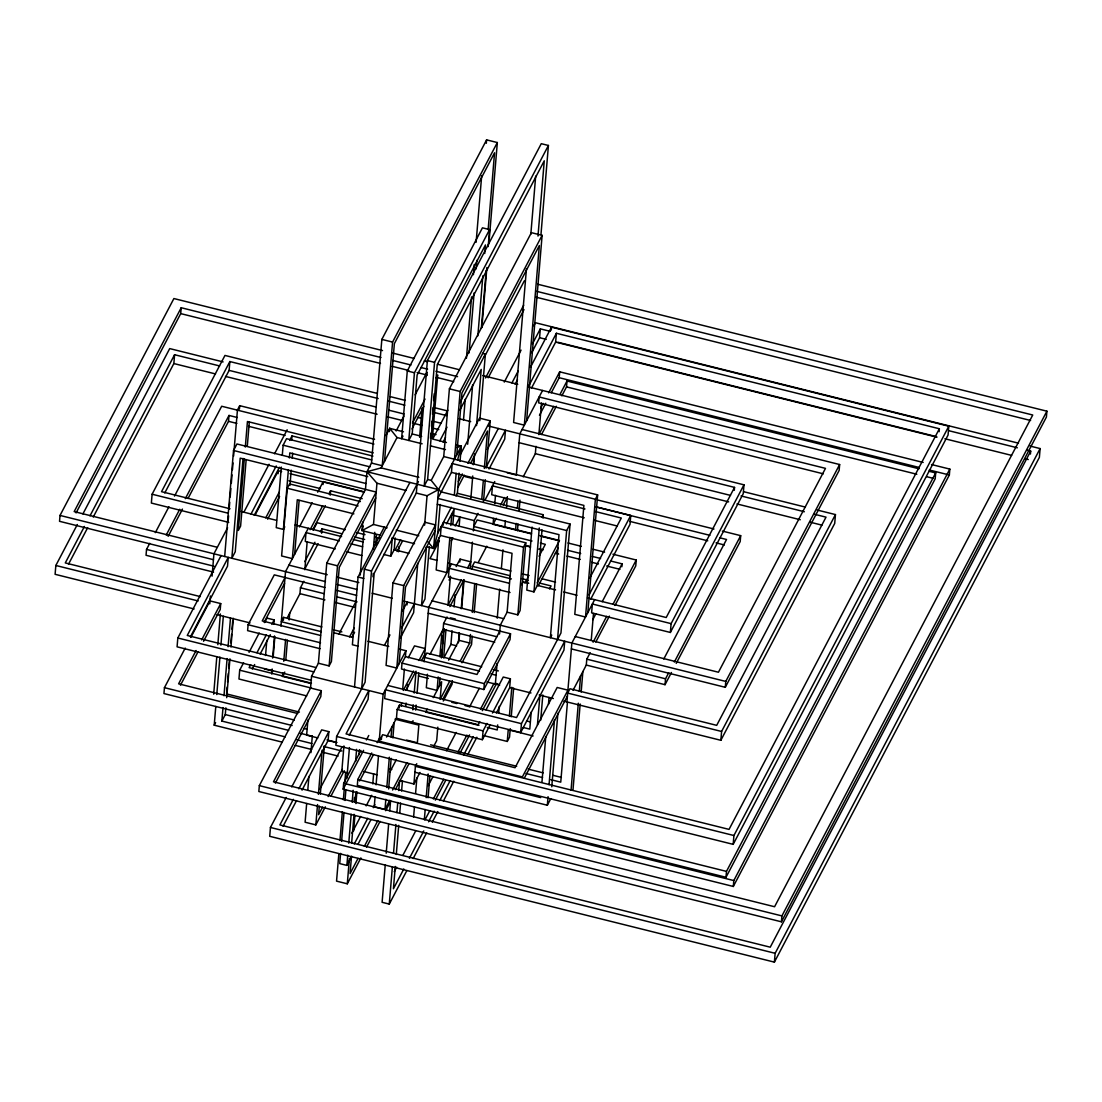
<?xml version="1.0" encoding="UTF-8"?>
<svg xmlns="http://www.w3.org/2000/svg" width="1102" height="1102" viewBox="0 0 1102 1102"><rect width="100%" height="100%" fill="white"/><g stroke="black" fill="none" stroke-linecap="round" stroke-linejoin="round"><path stroke-width="1.5" d="M77.333 524.524L55.844 565.478L55.1 574.307L194.117 608.965M382.518 350.56L173.896 298.546L60.018 515.433L59.536 521.315L213.444 559.692M149.734 543.314L146.538 549.402L146.043 555.284L213.554 572.117M376.98 393.331L224.973 355.436L152.104 494.233L151.36 503.063L228.748 522.362M93.257 517.045L173.854 363.55L174.584 354.72L219.573 365.933M76.079 512.926L180.714 313.615L181.21 307.733L380.989 357.53M185.219 648.086L164.446 687.662L163.95 693.557L292.14 725.515M221.089 555.587L177.821 638.003L177.078 646.833L311.439 680.333M164.777 492.952L229.12 370.382L229.863 361.552L378.193 398.538M209.752 603.855L210.413 595.962M212.066 576.181L213.926 553.796L227.591 527.775M188.001 498.503L228.513 421.336L229.009 415.44L237.329 417.52M190.811 637.438L210 600.907L220.731 603.579L220.235 609.475L203.553 641.268M224.67 556.482L233.528 450.484L236.944 443.982L367.724 476.587M213.692 694.191L216.819 656.64M217.824 644.684L220.386 613.966M228.018 522.651L228.596 515.832M229.161 509L229.739 502.168M230.166 497.057L230.883 488.517M231.31 483.406L232.012 474.866M232.453 469.741L233.018 462.923M233.583 456.09L237.44 410.013L239.713 405.674L374.57 439.299M239.437 409.09L239.713 405.674M281.947 742.073L214.215 725.185L215.785 706.465M216.777 694.549L219.918 657.109M220.91 645.193L223.32 616.252M243.046 458.446L235.249 551.758L231.833 558.259L240.195 458.156L376.209 492.071L337.501 565.808L329.126 665.911L318.395 663.239L311.563 676.256L310.571 688.034L259.328 785.63L258.846 791.511L781.414 921.809L1046.404 417.079L1046.9 411.184L537.68 284.22M285.225 736.88L221.874 721.08L223.003 707.567M223.995 695.748L227.095 658.583M228.086 646.764L230.483 618.043M244.313 458.969L238.335 530.448L240.608 526.109L246.159 459.727M245.305 447.054L247.44 421.515L373.247 452.881M227.15 687.125L226.585 693.929L299.427 712.099M227.577 682.014L228.293 673.515M228.72 668.404L229.423 659.891M230.855 642.865L231.558 634.366M231.985 629.256L232.701 620.743M247.303 446.117L249.286 422.286M221.874 721.08L225.29 714.578L225.855 707.828M226.695 697.69L229.946 658.831M230.938 647.012L233.335 618.291M243.597 662.743L239.685 670.181L238.955 679.011L306.687 695.899M324.98 587.504L274.288 574.858L248.102 624.751L247.606 630.633L320.048 648.692M278.062 473.722L278.31 470.774L281.644 471.615M265.554 655.497L266.822 640.358M281.299 467.069L276.244 527.638L283.393 529.428L284.771 526.825M282.291 455.291L283.131 445.208L286.548 438.692L371.732 459.933M273.806 624.338L274.178 619.916L267.015 618.126L264.673 622.589M272.649 658.059L274.494 635.937M283.393 529.428L288.38 469.893M289.371 457.977L289.798 452.881L367.903 472.345M271.739 674.093L272.166 669.01M273.158 657.164L274.853 636.846M360.354 501.562L289.55 483.902L287.278 488.241L281.616 555.959L292.347 558.631L297.278 499.757L353.88 513.863M291.644 440.332L292.016 435.91L372.958 456.104M289.95 485.5L291.217 470.182M292.223 458.28L292.65 453.17M280.969 626.115L285.514 571.649L308.284 528.271M283.366 620.302L283.613 617.368L321.908 626.914M310.805 683.46L282.511 676.408L282.787 673.033M283.765 661.269L285.597 639.394M286.217 797.435L270.445 827.464L269.714 836.308L774.389 962.129L1039.379 457.399L1040.123 448.569L1030.122 446.076M285.762 660.291L287.457 640.097M289.137 619.916L289.702 613.18M294.633 554.306L299.124 500.46M287.429 617.519L299.951 593.661L300.447 587.779L303.863 581.264M304.827 569.734L307.169 541.702M323.01 484.549L323.244 481.602L364.418 491.864M321.632 533.244L322.004 528.822L341.689 533.74M307.899 720.088L306.631 735.13L317.775 737.913M330.201 495.197L330.572 490.789L362.2 498.669M306.659 803.565L305.102 822.23L315.833 824.902L325.324 806.843M307.789 789.982L308.932 776.414M310.916 752.666L312.334 735.695M318.395 663.239L326.757 563.136L365.478 489.398L366.952 471.725L371.498 463.06L381.843 339.402L486.602 139.871L497.333 142.544L488.889 243.57M310.571 688.034L321.316 690.706L320.82 696.588L275.39 783.136M315.833 824.902L317.541 804.543M318.395 794.363L322.073 750.255M319.318 806.113L318.602 814.681L322.569 807.132M320.324 794.115L324.332 746.15M302.044 790.134L328.107 740.489L328.851 731.659L321.688 729.868L291.741 786.924M540.972 234.506L548.424 145.464L541.261 143.687L427.397 360.574L416.322 493.062L374.184 573.302L365.079 682.234L336.62 736.467L335.876 745.296L733.174 844.352L948.064 435.042L948.808 426.212L551.51 327.156L530.448 367.283M343.934 745.944L341.813 771.331L347.529 772.764M384.24 527.142L358.054 577.021L352.392 644.739L358.122 646.158M362.723 522.196L362.021 530.613L380.204 535.145M360.23 575.065L363.88 531.329M931.493 464.534L949.828 469.094L949.345 474.99L733.312 886.463L343.177 789.184L343.659 783.302L360.919 750.434M338.824 854.022L336.551 881.132L347.295 883.804L360.891 857.907M339.953 840.482L342.364 811.678M343.356 799.818L344.347 787.958M344.761 782.888L345.615 772.722M340.601 853.375L339.747 863.61L346.896 865.401L351.69 856.268M341.592 841.418L344.017 812.408M345.022 800.465L345.876 790.217M346.882 778.274L349.444 747.555M354.513 686.959L364.349 569.197L409.903 482.442M363.274 526.012L362.021 530.613L373.495 524.456L376.953 483.241L366.952 471.725L381.099 467.895L418.829 477.304M346.896 865.401L347.75 855.152M348.755 843.209L351.18 814.199M352.185 802.242L353.177 790.299M355.602 761.289L356.607 749.332M361.663 688.75L371.512 570.974L418.429 481.629M373.358 549.14L374.763 532.321M347.295 883.804L349.417 858.403M354.224 800.81L354.513 797.421M372.958 576.773L373.234 573.412M375.63 544.801L376.471 534.704M497.333 142.544L392.574 342.075L382.242 465.733L371.498 463.06M351.621 843.25L354.045 814.309M355.037 802.394L355.891 792.186M359.018 754.746L359.445 749.635M351.483 856.516L350.064 873.583L358.012 858.43M353.632 830.908L354.913 815.549M355.918 803.606L356.91 791.649M371.718 752.983L357.819 779.472L357.323 785.354L725.998 877.275L935.185 478.819L935.681 472.923L929.014 471.27M384.515 461.394L394.364 343.631L494.564 152.765L488.145 229.574M389.447 431.571L389.722 428.347L403.511 431.791M383.62 554.416L390.783 556.193L392.326 537.693M372.765 783.88L373.619 773.728M488.172 246.628L489.591 229.602L482.442 227.825L407.285 370.961L401.624 438.679L402.988 436.075M390.783 556.193L394.199 549.691L395.177 537.914M379.198 741.205L382.614 734.703L515.061 767.722L557.185 687.469L567.929 690.155L522.376 776.91L379.198 741.205L383.138 694.095L405.922 650.717L399.558 649.133M375.093 796.622L374.253 806.719L384.997 809.391L389.777 800.286M376.085 784.844L378.468 756.247M392.959 582.958L386.072 665.401L396.803 668.074L403.704 585.63L435.579 524.91L424.849 522.238L392.959 582.958L403.704 585.63M381.361 739.58L381.609 736.632M398.552 551.73L398.965 546.785M489.591 229.602L414.448 372.752L408.787 440.469L412.203 433.954L417.121 375.079L485.445 244.947L484.728 253.515M384.997 809.391L385.838 799.294M386.816 787.531L389.35 757.239M391.045 737.059L391.885 726.962M388.62 788.963L391.169 758.341M392.877 737.927L394.158 722.623M399.089 663.735L405.481 587.187L435.083 530.792M419.614 437.315L422.038 408.195M386.568 737.073L396.445 718.284L397.175 709.454L399.461 705.115L478.199 724.744L479.769 721.769M405.922 650.717L405.426 656.613L402.01 663.115L401.514 669.01L483.833 689.535L510.033 639.642L510.515 633.76L428.196 613.235M385.232 865.029L382.105 902.304L389.268 904.081L406.79 870.718M386.21 853.168L388.62 824.379M389.75 810.824L390.604 800.658M406.969 604.943L407.217 601.995L402.505 610.963M426.681 375.672L426.956 372.283L415.11 394.847M399.213 708.063L399.461 705.115M401.28 706.244L401.555 702.883M402.74 688.667L404.379 669.038M389.268 904.081L392.381 866.819M393.51 853.265L395.921 824.475M396.913 812.615L397.767 802.449M398.759 790.589L399.599 780.423L413.925 784.004L420 772.433M405.798 706.396L406.073 703.035M407.203 689.577L407.616 684.535M417.754 563.397L413.636 612.616L400.288 638.03M548.424 145.464L434.56 362.351L424.215 486.01L427.631 479.508L437.232 364.679L544.264 160.809L537.983 236.062M430.483 438.279L430.923 433.141M431.488 426.295L431.915 421.157M432.494 414.297L433.072 407.451M433.637 400.605L434.216 393.745M395.287 866.461L393.428 888.749L403.8 868.968M396.293 854.463L398.717 825.329M399.723 813.345L400.591 803.055M401.583 791.057L402.45 780.781M424.601 525.172L427.053 495.735L438.541 489.577L461.311 446.2L456.352 444.96M432.452 437.728L437.701 374.955L436.117 377.972M412.809 709.867L413.236 704.825M414.214 693.048L416.046 671.173M415.661 710.087L416.088 705.046M417.066 693.268L418.76 673.074M429.312 546.895L424.945 599.061L421.529 605.563L426.446 546.675L433.609 548.465L440.442 535.448L441.186 526.618L523.505 547.143L525.778 542.804L443.459 522.279L443.211 525.227M413.925 784.004L415.399 766.331L416.763 763.727M424.132 661.82L428.692 607.34L451.462 563.976M428.058 542.074L433.609 548.465L438.541 489.577L431.213 480.389L427.631 479.508M413.608 816.981L414.462 806.816M415.592 793.275L416.859 778.04M431.213 480.389L443.734 456.545L449.396 388.827L531.384 232.66L542.115 235.346L526.618 420.826M433.609 548.465L437.769 533.12L440.153 504.523M427.452 674.272L426.322 687.731L437.067 690.417L438.183 676.959M438.844 537.996L436.172 569.968L446.902 572.641L449.864 537.321M366.952 471.725L438.541 489.577L441.213 491.905L570.065 524.029L566.648 530.544L437.797 498.407L451.462 472.386L452.192 463.556L595.369 499.247L597.642 494.908L443.734 456.545M424.339 819.654L425.193 809.502M426.185 797.655L428.168 773.948M454.479 459.217L460.14 391.499L542.115 235.346M428.086 797.752L429.904 776.028M439.877 656.764L441.985 631.529M450.842 525.544L451.834 513.766M456.751 454.878L461.917 393.056L539.346 245.567L524.332 425.165L513.601 422.493L526.467 268.544M430.028 654.299L443.128 629.366L443.61 623.47L447.026 616.968M454.368 494.826L456.173 473.185M441.379 657.853L442.095 649.326M442.522 644.202L443.238 635.675M443.527 632.259L443.803 628.843M466.422 358.315L471.56 296.879M473.419 274.687L474.273 264.452M476.119 242.261L481.684 175.7M439.34 686.078L440.042 677.661M441.737 657.481L444.12 628.87M451.724 538.024L448.445 577.145L510.047 592.504M452.839 524.566L454.107 509.427L446.517 523.877M486.313 143.288L486.602 139.871M437.825 727.155L436.695 740.627L433.665 746.398M443.83 655.346L445.979 629.614M450.442 576.208L448.018 605.191L461.366 579.762M456.008 495.914L457.371 493.31L459.052 473.116M460.044 461.339L461.311 446.2L456.586 447.481M463.515 419.807L465.237 399.227M469.108 352.929L474.122 292.898M476.133 268.888L476.849 260.306M459.176 525.861L459.92 517.017L455.209 525.998M443.775 658.032L450.925 644.408L452.068 630.785M454.065 606.954L455.057 595.039M467.661 444.244L472.648 384.667M477.841 335.848L482.855 275.817M459.81 562.075L460.057 559.127L470.788 561.813L467.647 567.792M481.34 328.3L486.189 270.445M452.33 680.843L452.054 684.273L443.252 701.024M481.877 327.459L486.891 267.538M458.377 642.783L459.231 632.576M461.215 608.745L463.639 579.804M473.254 464.755L473.819 457.936M476.532 425.606L481.23 369.432L459.754 410.316M448.61 660.153L459.011 640.331L459.575 633.526M461.71 608.015L463.983 580.795M470.898 498.104L472.744 475.981M473.75 464.08L474.59 453.872M479.811 420.661L485.376 354.1L482.511 353.384M470.292 567.695L472.427 542.184M473.378 530.902L474.232 520.599L478.034 513.367M472.083 569.252L472.331 566.304L474.604 561.965L510.956 571.029M460.14 661.296L469.741 643.017L470.458 634.504M472.303 612.395L474.728 583.468M481.781 499.068L483.337 480.362M484.343 468.46L487.47 431.034L470.664 463.033M472.235 636.157L471.532 644.56L461.972 662.784M474.204 612.602L476.601 583.991M483.489 501.562L485.321 479.687M486.299 467.909L490.238 420.799L479.494 418.126L460.374 454.561M531.357 533.864L493.076 524.318L493.558 518.436M494.798 503.6L495.487 495.349M483.833 689.535L484.329 683.639L510.515 633.76M396.445 718.284L482.345 739.704L483.075 730.874L486.988 723.435M497.236 618.208L499.674 589.129M501.382 568.604L502.953 549.788M504.812 527.555L505.391 520.709M506.534 507.03L507.388 496.768M530.82 234.271L535.682 176.127M495.349 684.08L497.071 663.597M499.537 634.022L500.28 625.192L507.113 612.189L512.031 553.3L440.442 535.448M497.691 724.896L497.264 729.951L487.277 727.458M498.669 713.132L499.234 706.396M515.557 530.227L516.122 523.381M517.417 507.994L517.981 501.148M517.43 530.765L517.995 523.96M519.138 510.336L519.992 500.129M496.396 712.925L509.675 687.648L510.405 678.818L503.256 677.027L486.023 709.84M531.701 352.723L539.581 337.694L540.324 328.864L550.325 331.358M484.205 735.709L507.264 741.453L508.256 729.607M509.386 716.066L511.796 687.29M507.113 612.189L517.844 614.861L523.505 547.143M510.254 728.656L509.537 737.128L507.264 741.453M511.232 716.81L513.642 688.034M525.778 542.804L520.116 610.522L517.844 614.861M523.216 476.822L535.352 453.68L535.971 446.324M541.509 403.001L538.864 434.629L553.714 406.335M532.059 527.045L526.797 590.107L533.947 591.898L537.363 585.382L542.005 529.869M551.262 330.104L551.51 327.156M520.695 732.513L521.439 723.67L564.706 641.254L563.962 650.097L520.695 732.513L384.681 698.599L385.425 689.769L521.439 723.67M533.947 591.898L539.291 527.968M531.412 388.276L555.642 342.116L556.386 333.272L939.372 428.761L939.124 431.708M542.997 518.092L543.272 514.73L457.371 493.31M531.205 712.099L529.787 729.111L523.133 727.458M551.303 392.739L559.196 377.71L559.692 371.829L923.159 462.454M537.432 725.006L539.966 694.728M561.827 395.838L566.524 386.898L567.007 381.017L918.999 468.777M540.71 720.185L542.818 694.949M541.95 782.296L545.779 736.494M548.479 704.247L549.044 697.47M557.543 639.477L566.648 530.544M570.065 524.029L560.959 632.961L516.549 717.554L387.697 685.43M414.903 772.226L547.336 805.245L548.052 796.691M549.058 784.72L554.485 719.758M551.758 786.773L557.901 713.256M566.938 701.933L571.855 643.045L594.639 599.667M567.447 702.153L560.753 782.158L550.821 779.679M571.043 790.258L578.316 703.214M579.321 691.257L580.602 675.898M595.369 499.247L585.52 617.024L574.789 614.337L583.895 505.405L451.462 472.386M573.04 789.335L580.175 703.985M581.167 692.042L582.875 671.559M587.807 612.684L597.642 494.908M573.012 690.362L586.292 665.057L586.787 659.161L590.204 652.659M591.251 640.11L593.482 613.497M621.845 566.786L622.093 563.852L610.508 560.959M595.907 506.782L630.743 515.46L630.013 524.304L590.672 599.226M612.932 554.21L636.24 560.023L635.758 565.905L614.971 605.48M586.292 665.057L665.043 684.686L665.539 678.804L668.735 672.716M671.104 623.636L592.353 604.006L591.622 612.836L670.36 632.465L671.104 623.636L743.974 484.825L522.059 429.505M734.29 490.321L734.538 487.387L488.558 426.047M563.866 701.161L720.846 740.296L721.59 731.466L835.454 514.579L817.092 510.006M571.373 648.926L725.281 687.304L725.777 681.422L839.641 464.534L528.244 386.898L556.386 333.272M743.974 484.825L743.244 493.668L670.36 632.465M722.333 531.081L740.682 535.655L740.2 541.55L676.229 663.376M725.998 877.275L726.48 871.393L935.681 472.923M733.174 844.352L733.918 835.523L948.808 426.212M733.312 886.463L733.808 880.567L949.828 469.094M774.389 962.129L775.133 953.299L1040.123 448.569M781.414 921.809L781.91 915.914L1046.9 411.184M835.454 514.579L834.71 523.422L720.846 740.296M839.641 464.534L839.145 470.416L725.281 687.304M1030.439 454.065L1030.687 451.117L1027.353 450.291M388.896 431.419L389.722 428.347L397.037 437.535L422.135 443.789M457.564 460.002L461.311 446.2M181.21 307.733L74.178 511.603L217.342 547.295M82.912 513.918L169.708 348.59L223.114 361.911M84.427 526.453L65.28 562.929L200.357 596.609M90.006 515.819L174.584 354.72M68.531 564.155L87.678 527.679M229.863 361.552L161.539 491.685L230.029 508.766M155.327 532.652L168.923 506.768M174.515 496.107L221.681 406.252L373.95 444.051M166.25 534.98L179.75 509.262M185.315 498.669L229.009 415.44M168.138 536.33L182.436 509.096M243.859 512.21L269.04 464.259M274.55 453.776L287.14 429.794M251.022 514L276.244 465.953M289.647 440.414L292.016 435.91M190.467 636.777L227.508 566.208L228.252 557.378L187.257 635.455L316.109 667.578M254.231 515.323L279.453 467.276M255.141 514.909L278.31 470.774M196.087 650.524L178.607 683.832L297.788 713.545M201.652 639.918L220.731 603.579M265.761 517.816L279.274 492.071M180.494 685.182L197.988 651.874M267.662 519.166L279.577 496.451M299.441 526.949L312.142 502.76M317.693 492.181L323.244 481.602M285.032 577.544L262.248 620.922L320.517 635.441M310.158 529.676L322.721 505.735M329.002 493.779L330.572 490.789M264.122 622.313L284.536 583.426M312.803 529.58L325.365 505.653M249.052 652.343L259.204 633.003M313.216 530.145L317.114 522.706L345.201 529.704M214.215 725.185L215.593 722.581M250.691 664.644L249.121 667.633L311.467 683.171M256.959 652.715L266.353 634.821M271.822 624.393L274.178 619.916M304.772 561.634L314.952 542.239M320.434 531.811L322.004 528.822M252.303 669.01L254.645 664.534M260.127 654.092L270.307 634.711M304.827 568.976L318.134 543.617M283.613 617.368L281.341 621.707L321.288 631.666M385.92 435.579L389.722 428.347M396.141 430.965L404.048 415.922M381.099 467.895L397.037 437.535M412.41 423.113L425.055 399.034M375.713 497.966L339.278 567.365L331.399 661.572L329.126 665.911M411.955 428.94L423.843 406.307M282.511 676.408L284.784 672.068M430.827 438.417L433.196 433.871L436.061 434.587M447.853 410.151L432.673 439.064L446.434 442.494M439.836 440.841L447.026 427.149M459.81 402.795L485.376 354.1M338.837 634.187L356.125 601.279M484.37 356.993L524.318 280.9M443.073 442.109L445.456 437.563M321.316 690.706L273.489 781.8L774.582 906.739L1032.739 415.013L536.66 291.327M349.582 636.86L354.293 627.878M395.122 550.105L400.618 539.636M485.5 377.972L523.684 305.226M352.227 636.763L354.582 632.272M396.995 551.51L402.492 541.041M488.186 377.807L523.987 309.607M504.275 382.091L521.053 350.133M533.836 325.779L535.434 322.734L1018.468 443.169M458.349 481.533L462.344 473.943M467.923 463.308L490.238 420.799M293.311 799.349L279.88 824.916L770.243 947.183L1030.687 451.117M298.835 788.812L328.851 731.659M511.92 382.945L518.229 370.933M532.431 343.879L540.324 328.864M457.867 487.415L464.259 475.224M283.09 826.224L296.521 800.658M515.13 384.267L517.499 379.763M437.769 533.12L451.352 507.251M384.446 645.373L389.943 634.904M439.409 540.669L429.987 558.618L437.15 560.395M487.318 449.423L498.311 428.485M401.803 627.713L414.366 603.772M485.83 467.661L505.46 430.276L504.73 439.106L489.026 469.011M319.745 789.363L341.923 747.128M349.238 735.268L368.082 699.357L368.826 690.527L346.056 733.904L729.042 829.393L939.372 428.761M451.324 540.807L452.894 537.817M328.107 796.567L342.364 769.416M484.866 500.349L494.729 481.56M542.556 390.466L519.786 433.844L516.342 475.058L507.127 472.758M330.848 796.305L344.279 770.725M408.222 657.853L414.504 645.882L425.248 648.568L418.967 660.525M449.065 580.079L450.635 577.09M456.132 566.607L460.057 559.127M366.415 739.979L368.757 735.489M540.751 407.905L543.121 403.387M548.644 392.863L559.692 371.829M343.177 789.184L363.564 750.338M539.47 415.289L545.779 403.263M403.249 690.444L413.47 671.008M500.625 504.978L504.564 497.498M377.132 742.679L379.446 738.257M559.981 394.42L567.007 381.017M405.908 690.348L415.33 672.399M421.611 660.442L424.752 654.45M449.878 606.596L464.011 579.666M493.076 524.318L496.217 518.339M503.283 504.881L507.209 497.401M359.638 780.946L373.55 754.457M541.495 434.56L556.358 406.266M478.42 562.13L486.767 546.22M351.841 833.126L360.588 816.472M366.153 805.879L371.718 795.286M411.68 723.325L413.057 720.722M389.832 772.103L396.224 759.912M354.238 844.008L367.751 818.263M373.316 807.67L374.9 804.639M427.19 709.206L425.675 712.099L478.957 725.378M433.265 697.635L441.613 681.739L440.139 699.398L449.74 681.119M358.081 844.091L370.878 819.736M392.56 790.024L406.969 762.598M364.376 846.308L377.89 820.563M395.356 789.652L408.911 763.851M442.839 699.219L452.399 680.995M366.484 847.245L380.08 821.362M385.672 810.7L390.48 801.553M541.909 517.334L543.272 514.73M521.535 584.707L523.051 581.815L528.781 583.247M499.785 631.088L477.014 674.465L405.426 656.613M524.91 583.22L528.051 577.241M539.043 556.29L545.325 544.333L540.338 543.079M428.21 785.643L433.003 776.511M446.572 750.669L456.145 732.431M469.714 706.575L479.301 688.337M537.266 582.82L559.485 540.503L539.732 535.572M538.355 585.685L558.204 547.901M394.254 871.751L396.651 867.178M403.043 855.014L415.812 830.66M433.362 798.964L443.734 779.197M458.101 751.826L466.89 735.103M480.458 709.261L494.027 683.405M425 819.833L429.78 810.741M435.345 800.121L445.69 780.409M460.016 753.121L469.576 734.938M482.304 710.68L496.63 683.392M549.512 588.923L551.069 585.933L539.594 583.082M409.393 858.32L423.774 830.936M428.568 821.803L434.16 811.155M439.753 800.507L450.139 780.726M463.708 754.856L473.295 736.604M413.154 858.582L426.694 832.795M432.273 822.188L437.838 811.568M443.417 800.947L453.762 781.235M468.102 753.933L476.863 737.252M492.456 713.022L510.405 678.818M482.345 739.704L490.156 724.827M551.758 635.083L550.38 637.686L559.003 534.649L437.301 504.303M589.777 578.082L621.308 518.023L594.873 511.424M589.047 594.887L630.743 515.46M592.683 619.875L595.851 613.814M602.215 601.706L622.093 563.852M593.096 642.204L606.679 616.335M613.07 604.158L636.24 560.023M524.277 778.232L567.434 696.037M595.796 642.011L609.378 616.128M547.336 805.245L550.752 798.73M734.538 487.387L666.214 617.519L587.476 597.876M663.776 659.024L726.535 539.484L719.881 537.831M674.328 662.054L740.682 535.655M665.043 684.686L671.435 672.509M536.164 297.209L1030.59 420.482M948.96 430.744L1017.339 447.798M539.581 337.694L546.261 339.361M557.929 342.267L936.548 436.667M944.882 438.748L1011.595 455.374M1024.943 458.707L1028.276 459.534M555.642 342.116L936.962 437.191M559.196 377.71L919.33 467.51M929.33 470.003L949.345 474.99M381.843 339.402L392.574 342.075M566.524 386.898L916.836 474.246M926.851 476.739L933.518 478.406M427.397 360.574L434.56 362.351M392.532 353.053L414.228 358.467M424.242 360.96L427.576 361.8M437.59 364.294L459.286 369.707M482.662 375.534L517.733 384.281M392.643 360.437L410.95 365.01M420.936 367.503L427.604 369.156M435.924 371.236L457.564 376.636M180.714 313.615L380.493 363.426M392.147 366.332L408.801 370.479M417.121 372.559L427.108 375.052M437.095 377.531L453.748 381.691M823.332 473.832L538.644 402.864L539.14 396.968L825.481 468.364L718.449 672.234L575.272 636.543M407.285 370.961L414.448 372.752M449.396 388.827L460.14 391.499M390.342 396.665L405.371 400.412M435.442 407.905L447.137 410.826M388.193 401.032L404.861 405.192M433.196 412.244L446.53 415.578M458.914 418.664L470.678 421.598M743.657 491.699L805.41 507.099M741.04 495.955L804.364 511.741M814.35 514.235L826.018 517.141L716.699 725.35L569.954 688.75L567.682 693.089L721.59 731.466M229.12 370.382L375.796 406.955M389.13 410.275L404.131 414.021M417.465 417.341L420.785 418.168M434.119 421.501L440.786 423.168M519.042 442.673L730.474 495.39M173.854 363.55L215.51 373.936M225.497 376.429L377.132 414.228M387.119 416.721L402.12 420.468M413.787 423.375L422.121 425.455M432.108 427.948L438.775 429.601M535.352 453.68L728.642 501.878M736.976 503.945L800.286 519.731M810.287 522.224L821.94 525.144M412.203 433.954L421.653 436.309M430.469 445.869L445.483 449.616M597.188 499.881L713.986 529.001M595.163 506.741L709.908 535.338M464.961 476.587L472.124 478.364M584.969 508.959L492.456 485.886L491.712 494.729L584.225 517.788M228.513 421.336L236.847 423.402M248.501 426.309L285.115 435.442M629.6 521.329L707.746 540.82M716.066 542.887L724.372 544.967M594.143 520.254L617.272 526.026M283.131 445.208L369.983 466.862M376.953 483.241L405.935 490.473M416.322 493.062L427.053 495.735M233.528 450.484L365.96 483.502M531.495 533.52L477.166 519.979L473.75 526.481L532.018 541.013M289.964 473.681L363.219 491.947M541.344 536.357L557.998 540.517M567.985 542.997L581.305 546.317M592.959 549.223L604.612 552.13M452.757 515.24L474.232 520.599M288.944 480.789L320.406 488.627M567.461 550.229L580.699 553.535M592.297 556.414L600.562 558.48M524.855 545.242L529.855 546.482M539.842 548.975L543.176 549.802M525.585 545.793L530.544 547.033M538.823 549.099L542.143 549.926M555.38 553.232L558.686 554.058M566.965 556.111L580.217 559.417M591.802 562.309L598.427 563.962M606.692 566.029L619.944 569.321M287.278 488.241L358.067 505.901M373.495 524.456L387.105 527.844M396.224 530.131L418.774 535.751M392.257 538.148L414.517 543.699M356.759 532.583L365.024 534.649M374.942 537.115L379.887 538.355M522.513 573.908L529.125 575.561M542.336 578.853L555.56 582.145M354.803 537.005L364.652 539.457M374.501 541.909L377.779 542.735M472.331 566.304L510.061 575.712M521.549 578.578L528.106 580.217M240.994 511.493L276.478 520.337M295.074 524.979L341.592 536.578M353.246 539.484L363.233 541.977M394.199 549.691L408.842 553.342M448.28 563.177L511.397 578.908M537.363 585.382L555.532 589.914M563.797 591.981L577.007 595.273M152.104 494.233L227.839 513.119M339.306 540.917L306.012 532.61L305.282 541.44L335.242 548.92M350.959 543.823L362.613 546.73M449.189 568.301L509.124 583.247M346.896 551.827L361.883 555.56M364.349 569.197L371.512 570.974M326.757 563.136L337.501 565.808M358.054 577.021L363.784 578.454M288.931 565.147L327.225 574.693M337.212 577.186L358.853 582.572M432.108 600.838L503.697 618.69M60.018 515.433L325.476 581.608M337.129 584.515L357.103 589.501M372.132 593.248L392.174 598.248M403.869 601.155L725.777 681.422M450.36 617.795L455.36 619.035M336.633 590.41L356.607 595.383M146.538 549.402L214.036 566.235M300.447 587.779L323.754 593.592M337.074 596.912L357.048 601.885M443.61 623.47L496.892 636.749M586.787 659.161L665.539 678.804M299.951 593.661L324.925 599.887M334.912 602.381L354.885 607.367M443.128 629.366L494.729 642.232M459.011 640.331L469.741 643.017M450.925 644.408L456.655 645.827M333.562 629.821L341.882 631.887M481.726 666.751L426.777 653.059L424.504 657.398L479.439 671.09M493.379 669.658L498.366 670.911M334.333 632.879L352.502 637.411M367.916 641.254L388.73 646.433M55.844 565.478L198.167 600.962M491.093 673.997L496.093 675.25M496.162 683.805L499.027 684.521M216.97 614.668L250.002 622.905M487.029 682L499.647 685.155M509.675 687.648L530.999 692.965M539.195 695.004L553.342 698.53M248.102 624.751L320.544 642.81M402.01 663.115L484.329 683.639M418.485 675.967L428.402 678.446M451.779 702.305L456.765 703.544M465.072 705.611L470.058 706.864M526.549 720.942L529.883 721.782M177.821 638.003L313.836 671.917M311.563 676.256L383.138 694.095M264.425 668.955L272.773 671.049M509.73 730.116L533.106 735.957M239.685 670.181L310.723 687.896M397.175 709.454L483.075 730.874M394.984 719.165L418.843 725.116L417.369 742.776L406.624 740.103M430.607 744.8L516.686 766.262M528.271 769.155L543.176 772.874M553.108 775.34L561.386 777.406M525.998 773.494L542.556 777.613M164.446 687.662L294.303 720.033M303.794 728.422L307.127 729.248M336.62 736.467L733.918 835.523M225.29 714.578L288.641 730.378M300.309 733.285L311.976 736.191M326.977 739.938L336.978 742.431M328.107 740.489L336.372 742.555M415.399 766.331L540.669 797.572M296.893 739.786L311.894 743.533M323.561 746.44L341.895 751.013M295.171 745.365L311.687 749.484M323.258 752.377L338.121 756.082M388.896 768.741L391.747 769.458M363.812 771.51L377.022 774.802M357.819 779.472L726.48 871.393M343.659 783.302L733.808 880.567M259.328 785.63L781.91 915.914M270.445 827.464L775.133 953.299"/></g></svg>
